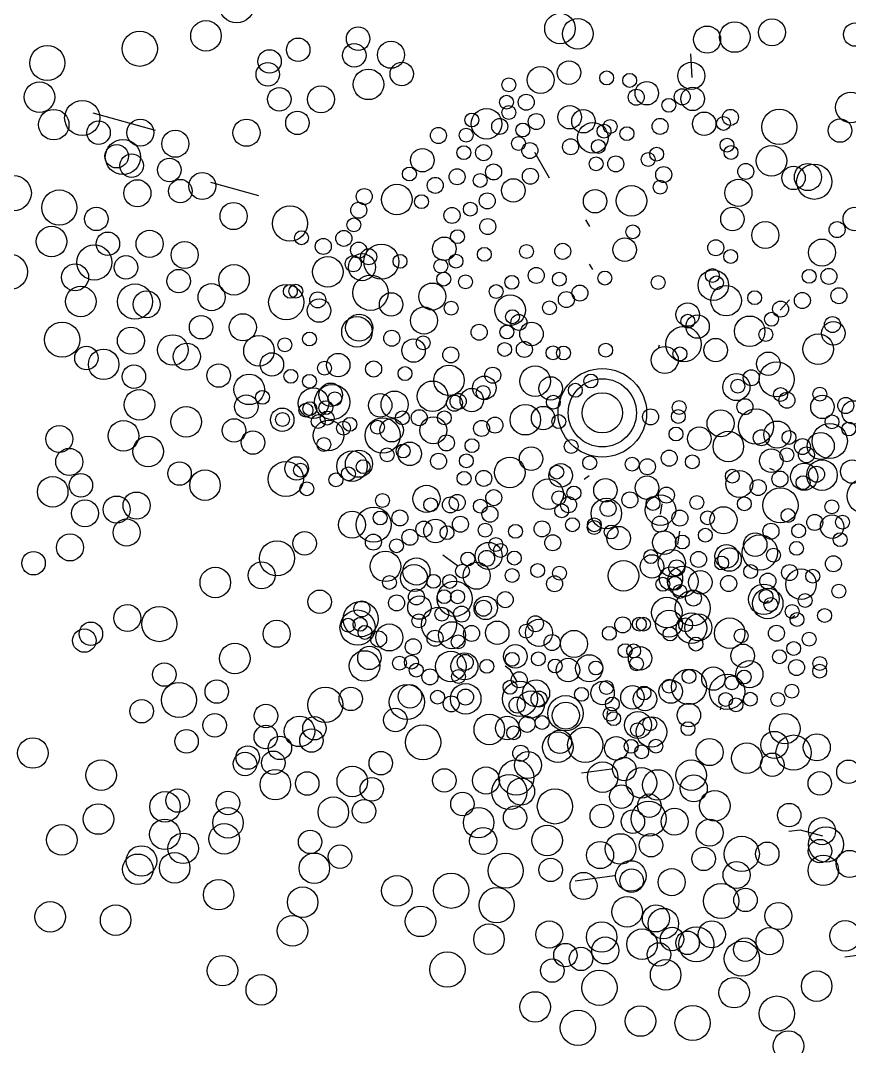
# Model space of a CAD drawing. Header units: millimetres. Extents: x 441156 to 441876, y 4514765 to 4515211.
# Drawn here: x 441717.2 to 441718.037, y 4514836.351 to 4514837.387 of the extents above; entities that cross this region are included whole.
import ezdxf

# ---------------------------------------------------------------- set-up
doc = ezdxf.new("R2010")
doc.units = ezdxf.units.MM
doc.layers.add('01_piscinas', color=254, linetype='Continuous')

msp = doc.modelspace()

# ---------------------------------------------------------------- linework, layer by layer
at = {"layer": '01_piscinas'}
for p, q in [((441717.87770488, 4514837.32970902, 0.00000053), (441717.87652809, 4514837.35352794, 0.00000053)), ((441717.33606413, 4514837.27606482, 0.00000053), (441717.27305944, 4514837.29358244, 0.00000053)), ((441717.73366841, 4514837.2280294, 0.00000053), (441717.71902835, 4514837.25394559, 0.00000053)), ((441717.44016065, 4514837.21031426, 0.00000053), (441717.39169551, 4514837.22378935, 0.00000053)), ((441717.77004195, 4514837.18612068, 0.00000053), (441717.77420849, 4514837.1793012, 0.00000053)), ((441718.02582106, 4514837.18416848, 0.00000053), (441718.02736091, 4514837.18356, 0.00000053)), ((441717.77398974, 4514837.14112646, 0.00000053), (441717.77719478, 4514837.1358807, 0.00000053)), ((441717.96669524, 4514837.09491363, 0.00000053), (441717.97616885, 4514837.10537199, 0.00000053)), ((441717.84439601, 4514837.05940456, 0.00000053), (441717.84354217, 4514837.05586869, 0.00000053)), ((441717.95579795, 4514836.93531433, 0.00000053), (441717.96072547, 4514836.93336718, 0.00000053)), ((441717.77380553, 4514836.92757062, 0.00000053), (441717.76880073, 4514836.92383017, 0.00000053)), ((441717.8471763, 4514836.89922716, 0.00000053), (441717.84566539, 4514836.88877648, 0.00000053)), ((441717.86518447, 4514836.87165159, 0.00000053), (441717.86322029, 4514836.85806572, 0.00000053)), ((441717.62619324, 4514836.84791057, 0.00000053), (441717.64071896, 4514836.83688814, 0.00000053)), ((441717.95503295, 4514836.80131507, 0.00000053), (441717.95002814, 4514836.79757462, 0.00000053)), ((441717.98140699, 4514836.78614308, 0.00000053), (441717.97640219, 4514836.78240262, 0.00000053)), ((441717.79244565, 4514836.69032926, 0.00000053), (441717.7915918, 4514836.6867934, 0.00000053)), ((441717.90686881, 4514836.6949051, 0.00000053), (441717.90601496, 4514836.69136923, 0.00000053)), ((441717.8115757, 4514836.6475076, 0.00000053), (441717.81072185, 4514836.64397174, 0.00000053)), ((441717.76597266, 4514836.62763433, 0.00000053), (441717.79650297, 4514836.6318208, 0.00000053)), ((441717.75961975, 4514836.51858091, 0.00000053), (441717.79930914, 4514836.52402332, 0.00000053))]:
    msp.add_line(p, q, dxfattribs=at)
at = {"layer": '01_piscinas', "elevation": 0.00000131}
msp.add_lwpolyline([(441716.96349387, 4514835.83174273, -0.0058147586), (441722.18942483, 4514837.00261362, -0.0069540546), (441725.73113012, 4514837.58702849)], format="xyb", dxfattribs=at)
at = {"layer": '01_piscinas', "elevation": 0.00000053}
for points in [[(441717.70149184, 4514836.71921606), (441717.69451875, 4514836.73117648), (441717.69451875, 4514836.73117648), (441717.68906956, 4514836.73534652)], [(441718.00974657, 4514836.56382565), (441717.98712083, 4514836.56978557), (441717.98712083, 4514836.56978557), (441717.97562575, 4514836.56825697)], [(441718.07652583, 4514836.43562963), (441718.04711236, 4514836.44337752), (441718.04711236, 4514836.44337752), (441718.03216876, 4514836.44139035)]]:
    msp.add_lwpolyline(points, dxfattribs=at)
at = {"layer": '01_piscinas'}
for centre, radius in [((441717.41781383, 4514837.40272174, 0.00000053), 0.01775907), ((441717.74434476, 4514837.37922504, 0.00000053), 0.01541533), ((441717.38684556, 4514837.37180481, 0.00000053), 0.01541533), ((441717.54050785, 4514837.36888349, 0.00000053), 0.01185795), ((441717.76232193, 4514837.37388587, 0.00000053), 0.01541533), ((441717.89298835, 4514837.3680546, 0.00000053), 0.01366082), ((441717.92085853, 4514837.37057933, 0.00000053), 0.01541533), ((441717.95846525, 4514837.3753534, 0.00000053), 0.01366082), ((441718.04258391, 4514837.37312835, 0.00000053), 0.01185795), ((441717.32002337, 4514837.3587691, 0.00000053), 0.01775907), ((441717.48000191, 4514837.35769466, 0.00000053), 0.01185795), ((441717.22658713, 4514837.3443211, 0.00000053), 0.01775907), ((441717.53662174, 4514837.35210944, 0.00000053), 0.01185795), ((441717.57372917, 4514837.35266486, 0.00000053), 0.01366082), ((441717.45106663, 4514837.3459743, 0.00000053), 0.01185795), ((441717.44930962, 4514837.33292076, 0.00000053), 0.01185795), ((441717.58458786, 4514837.33329702, 0.00000053), 0.01185795), ((441717.7248495, 4514837.32728201, 0.00000053), 0.01366082), ((441717.75346671, 4514837.33466389, 0.00000053), 0.01185795), ((441717.87700113, 4514837.3314494, 0.00000053), 0.01366082), ((441717.55091882, 4514837.32279794, 0.00000053), 0.01541533), ((441717.69265097, 4514837.32237081, 0.00000053), 0.00701654), ((441717.79153558, 4514837.32929861, 0.00000053), 0.00701654), ((441717.81474299, 4514837.32682232, 0.00000053), 0.00701654), ((441717.21873192, 4514837.30997595, 0.00000053), 0.01541533), ((441717.46091851, 4514837.30776615, 0.00000053), 0.01185795), ((441717.50304504, 4514837.30774265, 0.00000053), 0.01366082), ((441717.82140476, 4514837.30984382, 0.00000053), 0.00808333), ((441717.83208098, 4514837.31389052, 0.00000053), 0.01185795), ((441717.86785912, 4514837.31021614, 0.00000053), 0.00808333), ((441717.87839361, 4514837.30817234, 0.00000053), 0.01185795), ((441717.69034934, 4514837.3047515, 0.00000053), 0.00701654), ((441717.71026715, 4514837.30473497, 0.00000053), 0.00808333), ((441717.85427689, 4514837.30169032, 0.00000053), 0.00701654), ((441718.0381281, 4514837.29954288, 0.00000053), 0.01541533), ((441717.23312883, 4514837.28213457, 0.00000053), 0.01541533), ((441717.26191963, 4514837.28889173, 0.00000053), 0.01775907), ((441717.670262, 4514837.28302996, 0.00000053), 0.01541533), ((441717.69268403, 4514837.29448007, 0.00000053), 0.00701654), ((441717.75422267, 4514837.28966827, 0.00000053), 0.01185795), ((441717.76805127, 4514837.28556122, 0.00000053), 0.01185795), ((441717.9164982, 4514837.2895023, 0.00000053), 0.00808333), ((441717.96582594, 4514837.27990585, 0.00000053), 0.01775907), ((441717.32053194, 4514837.27401348, 0.00000053), 0.01366082), ((441717.42782161, 4514837.27393293, 0.00000053), 0.01366082), ((441717.47922329, 4514837.28396041, 0.00000053), 0.01185795), ((441717.65528685, 4514837.28686773, 0.00000053), 0.00701654), ((441717.68348346, 4514837.28036333, 0.00000053), 0.00808333), ((441717.72040148, 4514837.28523304, 0.00000053), 0.00808333), ((441717.79499257, 4514837.28022729, 0.00000053), 0.00701654), ((441717.8454486, 4514837.28041761, 0.00000053), 0.00808333), ((441717.8900025, 4514837.28301773, 0.00000053), 0.01185795), ((441717.90957106, 4514837.28337852, 0.00000053), 0.00701654), ((441718.02715293, 4514837.27620628, 0.00000053), 0.01185795), ((441717.2784054, 4514837.27403697, 0.00000053), 0.01185795), ((441717.35594757, 4514837.26281909, 0.00000053), 0.01366082), ((441717.62161525, 4514837.27117757, 0.00000053), 0.00808333), ((441717.64961923, 4514837.27148565, 0.00000053), 0.00701654), ((441717.70681925, 4514837.27670723, 0.00000053), 0.00701654), ((441717.77762304, 4514837.26891647, 0.00000053), 0.01541533), ((441717.78879574, 4514837.27550075, 0.00000053), 0.00701654), ((441717.81200315, 4514837.27302446, 0.00000053), 0.00701654), ((441717.30298487, 4514837.24940304, 0.00000053), 0.01775907), ((441717.70249213, 4514837.26311279, 0.00000053), 0.00701654), ((441717.75512414, 4514837.25981059, 0.00000053), 0.00808333), ((441717.78312812, 4514837.26011867, 0.00000053), 0.00701654), ((441717.91305029, 4514837.26147456, 0.00000053), 0.00701654), ((441717.29671019, 4514837.25023123, 0.00000053), 0.01185795), ((441717.60543349, 4514837.24626281, 0.00000053), 0.01185795), ((441717.6473176, 4514837.25386634, 0.00000053), 0.00701654), ((441717.66723541, 4514837.25384981, 0.00000053), 0.00808333), ((441717.71393328, 4514837.25602124, 0.00000053), 0.00808333), ((441717.8420007, 4514837.25238986, 0.00000053), 0.00701654), ((441717.91711785, 4514837.25397017, 0.00000053), 0.00701654), ((441717.95797073, 4514837.2455607, 0.00000053), 0.01541533), ((441717.31177463, 4514837.24074674, 0.00000053), 0.01185795), ((441717.3499051, 4514837.23639974, 0.00000053), 0.01185795), ((441717.78082649, 4514837.24249936, 0.00000053), 0.00701654), ((441717.8007443, 4514837.24248283, 0.00000053), 0.00808333), ((441717.83335635, 4514837.24699747, 0.00000053), 0.00701654), ((441717.5923051, 4514837.2322996, 0.00000053), 0.00701654), ((441717.64045173, 4514837.22947816, 0.00000053), 0.00808333), ((441717.67736974, 4514837.23434788, 0.00000053), 0.00808333), ((441717.71444069, 4514837.23009487, 0.00000053), 0.00808333), ((441717.84911473, 4514837.23170388, 0.00000053), 0.00808333), ((441717.93201183, 4514837.23485305, 0.00000053), 0.00808333), ((441717.98020986, 4514837.2283743, 0.00000053), 0.01185795), ((441717.99472351, 4514837.22916187, 0.00000053), 0.01366082), ((441718.00115844, 4514837.22447648, 0.00000053), 0.01775907), ((441717.1927472, 4514837.21297262, 0.00000053), 0.01775907), ((441717.31764952, 4514837.21288231, 0.00000053), 0.01366082), ((441717.36097965, 4514837.2149833, 0.00000053), 0.01185795), ((441717.38312642, 4514837.22018111, 0.00000053), 0.01366082), ((441717.61844673, 4514837.22085146, 0.00000053), 0.00808333), ((441717.66378751, 4514837.22582206, 0.00000053), 0.00701654), ((441717.69723593, 4514837.21567206, 0.00000053), 0.01185795), ((441717.84555445, 4514837.2190569, 0.00000053), 0.00701654), ((441717.92459281, 4514837.2132689, 0.00000053), 0.01366082), ((441717.23878754, 4514837.19841991, 0.00000053), 0.01775907), ((441717.54667354, 4514837.20956701, 0.00000053), 0.00808333), ((441717.57967345, 4514837.20648893, 0.00000053), 0.01541533), ((441717.77982135, 4514837.20481553, 0.00000053), 0.01185795), ((441717.81651081, 4514837.20526801, 0.00000053), 0.01541533), ((441717.54116968, 4514837.19567185, 0.00000053), 0.00808333), ((441717.60450319, 4514837.20435903, 0.00000053), 0.00701654), ((441717.65379277, 4514837.19684554, 0.00000053), 0.00701654), ((441717.67090154, 4514837.20513607, 0.00000053), 0.00808333), ((441717.27618145, 4514837.1869599, 0.00000053), 0.01185795), ((441717.41471507, 4514837.18980519, 0.00000053), 0.01366082), ((441717.47166808, 4514837.18233685, 0.00000053), 0.01775907), ((441717.63533121, 4514837.19047995, 0.00000053), 0.00808333), ((441717.91855034, 4514837.18684955, 0.00000053), 0.01185795), ((441718.04212259, 4514837.18680253, 0.00000053), 0.01185795), ((441717.53620133, 4514837.18088881, 0.00000053), 0.00701654), ((441717.67140896, 4514837.1792097, 0.00000053), 0.00808333), ((441717.95177166, 4514837.17063092, 0.00000053), 0.01366082), ((441718.02423226, 4514837.17612154, 0.00000053), 0.00808333), ((441717.23093232, 4514837.16407476, 0.00000053), 0.01541533), ((441717.28779033, 4514837.16180529, 0.00000053), 0.01185795), ((441717.32991686, 4514837.1617818, 0.00000053), 0.01366082), ((441717.48327602, 4514837.16796529, 0.00000053), 0.00701654), ((441717.52608905, 4514837.16732108, 0.00000053), 0.00808333), ((441717.64081743, 4514837.16899521, 0.00000053), 0.00701654), ((441717.81786073, 4514837.17391929, 0.00000053), 0.00701654), ((441717.3653325, 4514837.15058741, 0.00000053), 0.01366082), ((441717.50537846, 4514837.15920184, 0.00000053), 0.00808333), ((441717.54107498, 4514837.15550184, 0.00000053), 0.00808333), ((441717.62755244, 4514837.15679434, 0.00000053), 0.01185795), ((441717.74714624, 4514837.15421868, 0.00000053), 0.00808333), ((441717.80973502, 4514837.15585518, 0.00000053), 0.01185795), ((441717.9017241, 4514837.15785382, 0.00000053), 0.00808333), ((441718.00902569, 4514837.15296932, 0.00000053), 0.01366082), ((441717.27412003, 4514837.14299054, 0.00000053), 0.01775907), ((441717.55117294, 4514837.14879016, 0.00000053), 0.00808333), ((441717.56396052, 4514837.143807, 0.00000053), 0.01775907), ((441717.66796105, 4514837.15118195, 0.00000053), 0.00701654), ((441717.71064413, 4514837.1540436, 0.00000053), 0.00701654), ((441717.91678635, 4514837.14896882, 0.00000053), 0.00701654), ((441717.18900007, 4514837.13350211, 0.00000053), 0.01775907), ((441717.25469343, 4514837.12797207, 0.00000053), 0.01366082), ((441717.30609512, 4514837.13799955, 0.00000053), 0.01185795), ((441717.5098532, 4514837.133439, 0.00000053), 0.01541533), ((441717.53557111, 4514837.14160668, 0.00000053), 0.00808333), ((441717.54447138, 4514837.13821582, 0.00000053), 0.01366082), ((441717.58286261, 4514837.1441409, 0.00000053), 0.00701654), ((441717.62407972, 4514837.13931422, 0.00000053), 0.00701654), ((441717.63932804, 4514837.14422503, 0.00000053), 0.00701654), ((441717.35929003, 4514837.12416806, 0.00000053), 0.01185795), ((441717.41523354, 4514837.12535834, 0.00000053), 0.01541533), ((441717.62697263, 4514837.12622111, 0.00000053), 0.00701654), ((441717.72036255, 4514837.12984703, 0.00000053), 0.00808333), ((441717.74369834, 4514837.12619093, 0.00000053), 0.00701654), ((441717.78968125, 4514837.1272304, 0.00000053), 0.00701654), ((441717.89921484, 4514837.12011859, 0.00000053), 0.01541533), ((441717.89827619, 4514837.12982607, 0.00000053), 0.00701654), ((441717.99599985, 4514837.12895114, 0.00000053), 0.00701654), ((441718.01591766, 4514837.12893461, 0.00000053), 0.00808333), ((441717.31518528, 4514837.10350185, 0.00000053), 0.01775907), ((441717.39251135, 4514837.10794943, 0.00000053), 0.01366082), ((441717.47204557, 4514837.11381557, 0.00000053), 0.00701654), ((441717.47767745, 4514837.11390013, 0.00000053), 0.00701654), ((441717.55304091, 4514837.11235478, 0.00000053), 0.01775907), ((441717.61546556, 4514837.10857747, 0.00000053), 0.01366082), ((441717.64896202, 4514837.1234599, 0.00000053), 0.00701654), ((441717.69571027, 4514837.1229357, 0.00000053), 0.00701654), ((441717.84347209, 4514837.12270919, 0.00000053), 0.00701654), ((441717.90234375, 4514837.12232168, 0.00000053), 0.00701654), ((441717.26042079, 4514837.10353239, 0.00000053), 0.01541533), ((441717.32703445, 4514837.10065063, 0.00000053), 0.01366082), ((441717.46792094, 4514837.10286634, 0.00000053), 0.01775907), ((441717.4997799, 4514837.10513667, 0.00000053), 0.00808333), ((441717.57384455, 4514837.10060209, 0.00000053), 0.01185795), ((441717.67997069, 4514837.11356413, 0.00000053), 0.00701654), ((441717.75081237, 4514837.10550494, 0.00000053), 0.00808333), ((441717.76444979, 4514837.11211338, 0.00000053), 0.00808333), ((441717.91215686, 4514837.10444011, 0.00000053), 0.01541533), ((441717.94098735, 4514837.1073844, 0.00000053), 0.00701654), ((441717.98913397, 4514837.10456296, 0.00000053), 0.00808333), ((441718.02605199, 4514837.10943268, 0.00000053), 0.00808333), ((441717.5010602, 4514837.0943862, 0.00000053), 0.01185795), ((441717.63451942, 4514837.09681275, 0.00000053), 0.00701654), ((441717.69415441, 4514837.09472258, 0.00000053), 0.01541533), ((441717.7337036, 4514837.09721441, 0.00000053), 0.00701654), ((441717.8733535, 4514837.09035562, 0.00000053), 0.01185795), ((441717.96712897, 4514837.09593627, 0.00000053), 0.00808333), ((441717.4241, 4514837.07757351, 0.00000053), 0.01366082), ((441717.54158897, 4514837.07708466, 0.00000053), 0.01366082), ((441717.60706587, 4514837.08438346, 0.00000053), 0.01366082), ((441717.69644145, 4514837.08818271, 0.00000053), 0.00701654), ((441717.70284358, 4514837.08243963, 0.00000053), 0.00808333), ((441717.87348391, 4514837.08361249, 0.00000053), 0.00701654), ((441717.88330891, 4514837.07829525, 0.00000053), 0.01185795), ((441717.95797232, 4514837.08561438, 0.00000053), 0.00701654), ((441717.24162952, 4514837.06496306, 0.00000053), 0.01775907), ((441717.38197347, 4514837.077597, 0.00000053), 0.01185795), ((441717.53934167, 4514837.07289662, 0.00000053), 0.01541533), ((441717.66276985, 4514837.07249255, 0.00000053), 0.00808333), ((441717.69077383, 4514837.07280062, 0.00000053), 0.00701654), ((441717.71561472, 4514837.07082023, 0.00000053), 0.01185795), ((441717.93595308, 4514837.07349265, 0.00000053), 0.01541533), ((441718.02045934, 4514837.0714838, 0.00000053), 0.01185795), ((441718.01958379, 4514837.08022088, 0.00000053), 0.00808333), ((441717.31104723, 4514837.06404543, 0.00000053), 0.01366082), ((441717.3533704, 4514837.05460399, 0.00000053), 0.01541533), ((441717.44036013, 4514837.05383184, 0.00000053), 0.01541533), ((441717.49150739, 4514837.06566242, 0.00000053), 0.00701654), ((441717.57451807, 4514837.06646176, 0.00000053), 0.00808333), ((441717.86913089, 4514837.06045693, 0.00000053), 0.01775907), ((441717.9523047, 4514837.07023229, 0.00000053), 0.00701654), ((441718.00510647, 4514837.05551171, 0.00000053), 0.01541533), ((441717.36751864, 4514837.04792829, 0.00000053), 0.01366082), ((441717.46644701, 4514837.0597504, 0.00000053), 0.00701654), ((441717.59652799, 4514837.05403103, 0.00000053), 0.01185795), ((441717.60620774, 4514837.06181249, 0.00000053), 0.00701654), ((441717.6884722, 4514837.05518131, 0.00000053), 0.00701654), ((441717.70839001, 4514837.05516479, 0.00000053), 0.00808333), ((441717.73736064, 4514837.05169823, 0.00000053), 0.00701654), ((441717.79055496, 4514837.05441247, 0.00000053), 0.00701654), ((441717.90161369, 4514837.05448951, 0.00000053), 0.01185795), ((441717.26612708, 4514837.04648655, 0.00000053), 0.01185795), ((441717.28352929, 4514837.04010915, 0.00000053), 0.01541533), ((441717.45347317, 4514837.03995978, 0.00000053), 0.01185795), ((441717.52038835, 4514837.03936581, 0.00000053), 0.01185795), ((441717.63413337, 4514837.04962661, 0.00000053), 0.00808333), ((441717.74787188, 4514837.05155082, 0.00000053), 0.00701654), ((441717.85021201, 4514837.04446204, 0.00000053), 0.01366082), ((441717.86551466, 4514837.0506111, 0.00000053), 0.00701654), ((441717.95480861, 4514837.04065802, 0.00000053), 0.01185795), ((441717.3140932, 4514837.02767413, 0.00000053), 0.01185795), ((441717.39974924, 4514837.02880989, 0.00000053), 0.01185795), ((441717.50649314, 4514837.03632495, 0.00000053), 0.00701654), ((441717.55620557, 4514837.03540877, 0.00000053), 0.00808333), ((441717.63229127, 4514837.02396823, 0.00000053), 0.01541533), ((441717.71928101, 4514837.02319608, 0.00000053), 0.01541533), ((441717.96317422, 4514837.02493906, 0.00000053), 0.01775907), ((441717.43046734, 4514837.01482132, 0.00000053), 0.01541533), ((441717.4726565, 4514837.02803938, 0.00000053), 0.00701654), ((441717.49134098, 4514837.0229155, 0.00000053), 0.00701654), ((441717.58789524, 4514837.0307595, 0.00000053), 0.00701654), ((441717.66802769, 4514837.0163938, 0.00000053), 0.01185795), ((441717.67650926, 4514837.0291187, 0.00000053), 0.00808333), ((441717.73494287, 4514837.01579984, 0.00000053), 0.01185795), ((441717.78714906, 4514836.99114572, 0.00000053), 0.0446896), ((441717.7756211, 4514837.02330456, 0.00000053), 0.00701654), ((441717.92255303, 4514837.01714059, 0.00000053), 0.01366082), ((441717.93759416, 4514837.02657613, 0.00000053), 0.00808333), ((441717.51435303, 4514837.00200234, 0.00000053), 0.01775907), ((441717.5127785, 4514837.00935772, 0.00000053), 0.01185795), ((441717.61573291, 4514837.00786788, 0.00000053), 0.01541533), ((441717.66675215, 4514837.01174519, 0.00000053), 0.00701654), ((441717.78714906, 4514836.99114572, 0.00000053), 0.03437661), ((441717.75988151, 4514837.01393299, 0.00000053), 0.00701654), ((441717.92401193, 4514837.01805031, 0.00000053), 0.00701654), ((441717.31969631, 4514836.99931455, 0.00000053), 0.01541533), ((441717.42757002, 4514836.99742943, 0.00000053), 0.01185795), ((441717.44389611, 4514837.00680529, 0.00000053), 0.00701654), ((441717.49548528, 4514837.0009785, 0.00000053), 0.01541533), ((441717.51694845, 4514837.00521139, 0.00000053), 0.00701654), ((441717.56279231, 4514836.9987094, 0.00000053), 0.01185795), ((441717.57730596, 4514836.99949697, 0.00000053), 0.01366082), ((441717.6377995, 4514837.00091287, 0.00000053), 0.00808333), ((441717.64155252, 4514837.00266607, 0.00000053), 0.00808333), ((441717.65529049, 4514837.00400892, 0.00000053), 0.01185795), ((441717.73769724, 4514837.00186204, 0.00000053), 0.00701654), ((441717.78714906, 4514836.99114572, 0.00000053), 0.02034119), ((441717.96718488, 4514837.0096258, 0.00000053), 0.00701654), ((441717.97358701, 4514837.00388272, 0.00000053), 0.00808333), ((441718.00944293, 4514836.99712656, 0.00000053), 0.01185795), ((441718.00683937, 4514837.00999772, 0.00000053), 0.00701654), ((441717.36692173, 4514836.98202215, 0.00000053), 0.01541533), ((441717.48782419, 4514836.9937937, 0.00000053), 0.00701654), ((441717.49170742, 4514836.99531606, 0.00000053), 0.00701654), ((441717.50797464, 4514836.99635814, 0.00000053), 0.00701654), ((441717.70938821, 4514836.98418556, 0.00000053), 0.01541533), ((441717.72733302, 4514836.98579175, 0.00000053), 0.01185795), ((441717.86472761, 4514836.99658728, 0.00000053), 0.00701654), ((441717.93112596, 4514836.99736433, 0.00000053), 0.00808333), ((441718.032981, 4514836.99854959, 0.00000053), 0.00808333), ((441718.0408332, 4514836.99151758, 0.00000053), 0.01185795), ((441717.46389727, 4514836.98412759, 0.00000053), 0.01185795), ((441717.46409331, 4514836.9844904, 0.00000053), 0.00701654), ((441717.50028743, 4514836.98231839, 0.00000053), 0.00701654), ((441717.50934831, 4514836.98587056, 0.00000053), 0.00701654), ((441717.53223572, 4514836.97954892, 0.00000053), 0.00701654), ((441717.58520918, 4514836.98603561, 0.00000053), 0.00701654), ((441717.60222916, 4514836.98625675, 0.00000053), 0.00808333), ((441717.61652772, 4514836.97353129, 0.00000053), 0.01366082), ((441717.62760898, 4514836.98617363, 0.00000053), 0.00701654), ((441717.67870071, 4514836.97872727, 0.00000053), 0.00808333), ((441717.74312828, 4514836.98229466, 0.00000053), 0.00701654), ((441717.83584289, 4514836.98706767, 0.00000053), 0.00808333), ((441717.86384687, 4514836.98737574, 0.00000053), 0.00701654), ((441717.90656581, 4514836.9805354, 0.00000053), 0.01366082), ((441717.94239084, 4514836.9773523, 0.00000053), 0.01775907), ((441718.01903746, 4514836.98205716, 0.00000053), 0.00701654), ((441717.23876257, 4514836.96479069, 0.00000053), 0.01366082), ((441717.30363684, 4514836.96799706, 0.00000053), 0.01541533), ((441717.41521658, 4514836.97333905, 0.00000053), 0.01185795), ((441717.51057683, 4514836.9682775, 0.00000053), 0.01541533), ((441717.52581565, 4514836.97560932, 0.00000053), 0.00701654), ((441717.56534132, 4514836.96824696, 0.00000053), 0.01775907), ((441717.56003307, 4514836.97657486, 0.00000053), 0.00701654), ((441717.57440119, 4514836.97355478, 0.00000053), 0.01185795), ((441717.66523641, 4514836.97537718, 0.00000053), 0.00808333), ((441717.86154524, 4514836.96975643, 0.00000053), 0.00701654), ((441717.88504158, 4514836.96504935, 0.00000053), 0.01185795), ((441717.96381338, 4514836.96922522, 0.00000053), 0.01366082), ((441718.01681267, 4514836.96264908, 0.00000053), 0.01775907), ((441718.03604804, 4514836.97485433, 0.00000053), 0.00701654), ((441717.32847135, 4514836.95215091, 0.00000053), 0.01541533), ((441717.43432005, 4514836.96114971, 0.00000053), 0.01185795), ((441717.50584842, 4514836.95924516, 0.00000053), 0.00701654), ((441717.62966608, 4514836.96072106, 0.00000053), 0.00808333), ((441717.91440933, 4514836.95722043, 0.00000053), 0.01541533), ((441717.94769169, 4514836.96601915, 0.00000053), 0.00808333), ((441717.97569567, 4514836.96632722, 0.00000053), 0.00701654), ((441718.0077363, 4514836.95768437, 0.00000053), 0.01366082), ((441717.24879026, 4514836.94160865, 0.00000053), 0.01366082), ((441717.56992695, 4514836.94879801, 0.00000053), 0.00701654), ((441717.5860902, 4514836.95264478, 0.00000053), 0.00701654), ((441717.59270597, 4514836.94974904, 0.00000053), 0.01185795), ((441717.6554793, 4514836.95800367, 0.00000053), 0.00701654), ((441717.7152475, 4514836.94485639, 0.00000053), 0.01185795), ((441717.7557475, 4514836.95712639, 0.00000053), 0.00701654), ((441717.97339404, 4514836.94870791, 0.00000053), 0.00701654), ((441717.98926777, 4514836.95710595, 0.00000053), 0.00808333), ((441717.99331185, 4514836.94869139, 0.00000053), 0.00808333), ((441717.47848183, 4514836.93502491, 0.00000053), 0.01185795), ((441717.53437305, 4514836.93733004, 0.00000053), 0.01541533), ((441717.54130429, 4514836.93972157, 0.00000053), 0.01366082), ((441717.6218077, 4514836.94231351, 0.00000053), 0.00808333), ((441717.64981168, 4514836.94262158, 0.00000053), 0.00701654), ((441717.69367704, 4514836.93096959, 0.00000053), 0.01541533), ((441717.77441636, 4514836.9406146, 0.00000053), 0.00701654), ((441717.81718902, 4514836.93926797, 0.00000053), 0.00701654), ((441717.83267436, 4514836.93674156, 0.00000053), 0.00808333), ((441717.85467936, 4514836.94536825, 0.00000053), 0.00808333), ((441717.87801515, 4514836.94171216, 0.00000053), 0.00701654), ((441717.95777091, 4514836.94280588, 0.00000053), 0.01185795), ((441717.36019378, 4514836.92985211, 0.00000053), 0.01185795), ((441717.46755086, 4514836.92429433, 0.00000053), 0.01775907), ((441717.48240473, 4514836.93333746, 0.00000053), 0.00701654), ((441717.53069821, 4514836.92950655, 0.00000053), 0.00701654), ((441717.54553197, 4514836.9367446, 0.00000053), 0.00701654), ((441717.74512087, 4514836.92796332, 0.00000053), 0.01185795), ((441717.74109587, 4514836.93131565, 0.00000053), 0.00701654), ((441717.99099222, 4514836.92658725, 0.00000053), 0.01366082), ((441718.00895746, 4514836.92830393, 0.00000053), 0.01541533), ((441718.00344618, 4514836.92918945, 0.00000053), 0.00808333), ((441718.03955481, 4514836.93184114, 0.00000053), 0.01185795), ((441717.23210719, 4514836.91146403, 0.00000053), 0.01541533), ((441717.26051892, 4514836.91800554, 0.00000053), 0.01185795), ((441717.38588166, 4514836.91818867, 0.00000053), 0.01541533), ((441717.51811668, 4514836.92350713, 0.00000053), 0.00701654), ((441717.64751005, 4514836.92500227, 0.00000053), 0.00701654), ((441717.66742786, 4514836.92498574, 0.00000053), 0.00808333), ((441717.73251241, 4514836.9090086, 0.00000053), 0.01541533), ((441717.79027732, 4514836.91296707, 0.00000053), 0.01185795), ((441717.83231857, 4514836.9155448, 0.00000053), 0.01185795), ((441717.91838153, 4514836.92714117, 0.00000053), 0.00701654), ((441717.92551532, 4514836.91928845, 0.00000053), 0.01366082), ((441717.96652816, 4514836.92431974, 0.00000053), 0.00808333), ((441717.98986395, 4514836.92066364, 0.00000053), 0.00701654), ((441718.05214517, 4514836.90721971, 0.00000053), 0.01775907), ((441717.48879358, 4514836.91450126, 0.00000053), 0.00701654), ((441717.60955523, 4514836.90430811, 0.00000053), 0.01366082), ((441717.75847271, 4514836.91017786, 0.00000053), 0.00701654), ((441717.85189486, 4514836.90805657, 0.00000053), 0.00808333), ((441717.94452316, 4514836.91569304, 0.00000053), 0.00808333), ((441717.9670252, 4514836.89773127, 0.00000053), 0.01775907), ((441717.26464822, 4514836.88970768, 0.00000053), 0.01366082), ((441717.29668067, 4514836.89349191, 0.00000053), 0.01366082), ((441717.31676837, 4514836.89753854, 0.00000053), 0.01366082), ((441717.56507384, 4514836.90259848, 0.00000053), 0.00701654), ((441717.61377267, 4514836.89817001, 0.00000053), 0.00701654), ((441717.63369049, 4514836.89815348, 0.00000053), 0.00808333), ((441717.64064418, 4514836.9006141, 0.00000053), 0.00808333), ((441717.66397996, 4514836.896958, 0.00000053), 0.00701654), ((441717.67756219, 4514836.90548381, 0.00000053), 0.00808333), ((441717.74322438, 4514836.90526705, 0.00000053), 0.00701654), ((441717.75304443, 4514836.89829773, 0.00000053), 0.00808333), ((441717.7912158, 4514836.88951347, 0.00000053), 0.01541533), ((441717.81497685, 4514836.90318685, 0.00000053), 0.00808333), ((441717.84586942, 4514836.89286452, 0.00000053), 0.01541533), ((441717.83831263, 4514836.89953075, 0.00000053), 0.00701654), ((441717.88266066, 4514836.90063897, 0.00000053), 0.00701654), ((441717.93057963, 4514836.89920061, 0.00000053), 0.00701654), ((441717.55627708, 4514836.87825683, 0.00000053), 0.01775907), ((441717.58269002, 4514836.88496264, 0.00000053), 0.00808333), ((441717.67368689, 4514836.88879323, 0.00000053), 0.00808333), ((441717.74611729, 4514836.89217394, 0.00000053), 0.00701654), ((441717.79297185, 4514836.89456016, 0.00000053), 0.00808333), ((441717.86544372, 4514836.88485017, 0.00000053), 0.00808333), ((441717.90952811, 4514836.88268325, 0.00000053), 0.01366082), ((441717.97466694, 4514836.88738639, 0.00000053), 0.00701654), ((441718.01886823, 4514836.89621091, 0.00000053), 0.00701654), ((441717.30670836, 4514836.87030987, 0.00000053), 0.01366082), ((441717.53440844, 4514836.87817565, 0.00000053), 0.01366082), ((441717.56277221, 4514836.88497917, 0.00000053), 0.00701654), ((441717.61865691, 4514836.87188673, 0.00000053), 0.01185795), ((441717.64382482, 4514836.87865155, 0.00000053), 0.00808333), ((441717.75693239, 4514836.87816154, 0.00000053), 0.00701654), ((441717.77902831, 4514836.87806772, 0.00000053), 0.00701654), ((441717.84542666, 4514836.87884476, 0.00000053), 0.00808333), ((441717.89344771, 4514836.88515824, 0.00000053), 0.00701654), ((441718.00165129, 4514836.88042211, 0.00000053), 0.00808333), ((441718.01916995, 4514836.87619885, 0.00000053), 0.01185795), ((441718.02965528, 4514836.88073019, 0.00000053), 0.00701654), ((441717.59282435, 4514836.86546071, 0.00000053), 0.00808333), ((441717.6069068, 4514836.87378184, 0.00000053), 0.00808333), ((441717.63024258, 4514836.87012574, 0.00000053), 0.00701654), ((441717.66885707, 4514836.87264416, 0.00000053), 0.00701654), ((441717.69938924, 4514836.871482, 0.00000053), 0.00701654), ((441717.72626074, 4514836.87392608, 0.00000053), 0.00808333), ((441717.77892178, 4514836.87540034, 0.00000053), 0.00701654), ((441717.79603889, 4514836.87086489, 0.00000053), 0.00701654), ((441717.80361257, 4514836.86461412, 0.00000053), 0.01185795), ((441717.89114608, 4514836.86753893, 0.00000053), 0.00701654), ((441717.95745, 4514836.87159759, 0.00000053), 0.00808333), ((441717.98545399, 4514836.87190567, 0.00000053), 0.00701654), ((441717.24960143, 4514836.85525573, 0.00000053), 0.01366082), ((441717.45858625, 4514836.84428463, 0.00000053), 0.01775907), ((441717.48647476, 4514836.85936648, 0.00000053), 0.01185795), ((441717.55590634, 4514836.86059099, 0.00000053), 0.00808333), ((441717.57924212, 4514836.85693489, 0.00000053), 0.00701654), ((441717.67965399, 4514836.85819855, 0.00000053), 0.00701654), ((441717.73707584, 4514836.85991368, 0.00000053), 0.00808333), ((441717.84963795, 4514836.86011975, 0.00000053), 0.01185795), ((441717.86794382, 4514836.86072413, 0.00000053), 0.00701654), ((441717.94624182, 4514836.85014451, 0.00000053), 0.01775907), ((441717.94150935, 4514836.85803231, 0.00000053), 0.01185795), ((441718.02735365, 4514836.86311088, 0.00000053), 0.00701654), ((441717.56810927, 4514836.83610904, 0.00000053), 0.01541533), ((441717.67239233, 4514836.84670863, 0.00000053), 0.01366082), ((441717.67029529, 4514836.84419579, 0.00000053), 0.00808333), ((441717.6842546, 4514836.85217717, 0.00000053), 0.00701654), ((441717.69829928, 4514836.84450386, 0.00000053), 0.00701654), ((441717.83613357, 4514836.84597219, 0.00000053), 0.00701654), ((441717.85734799, 4514836.83943601, 0.00000053), 0.01366082), ((441717.91257407, 4514836.84631195, 0.00000053), 0.01185795), ((441717.91563431, 4514836.84299709, 0.00000053), 0.01185795), ((441717.9599501, 4514836.84747155, 0.00000053), 0.00701654), ((441717.98315235, 4514836.85428635, 0.00000053), 0.00701654), ((441717.21271635, 4514836.8393155, 0.00000053), 0.01185795), ((441717.59939273, 4514836.83092326, 0.00000053), 0.01366082), ((441717.65130688, 4514836.84352873, 0.00000053), 0.00701654), ((441717.80855163, 4514836.82665464, 0.00000053), 0.01541533), ((441717.83728451, 4514836.83602937, 0.00000053), 0.01185795), ((441717.8622752, 4514836.83452406, 0.00000053), 0.00808333), ((441717.8842802, 4514836.84315076, 0.00000053), 0.00808333), ((441717.90761599, 4514836.83949466, 0.00000053), 0.00701654), ((441718.02048777, 4514836.8387227, 0.00000053), 0.00808333), ((441717.39627246, 4514836.81983271, 0.00000053), 0.01541533), ((441717.44304935, 4514836.82705291, 0.00000053), 0.01366082), ((441717.59700292, 4514836.82434328, 0.00000053), 0.01366082), ((441717.64591661, 4514836.83136629, 0.00000053), 0.00701654), ((441717.66030574, 4514836.82661526, 0.00000053), 0.01366082), ((441717.69599764, 4514836.82688455, 0.00000053), 0.00701654), ((441717.72183043, 4514836.83195191, 0.00000053), 0.00701654), ((441717.74381982, 4514836.8291907, 0.00000053), 0.00701654), ((441717.85638798, 4514836.82384002, 0.00000053), 0.01185795), ((441717.86838462, 4514836.82081196, 0.00000053), 0.01541533), ((441717.88605709, 4514836.82001921, 0.00000053), 0.01185795), ((441717.93697492, 4514836.83087084, 0.00000053), 0.00701654), ((441717.97628648, 4514836.82989818, 0.00000053), 0.00808333), ((441717.98781744, 4514836.81809829, 0.00000053), 0.01541533), ((441717.99962226, 4514836.82624208, 0.00000053), 0.00701654), ((441717.57222676, 4514836.81991236, 0.00000053), 0.00701654), ((441717.61657479, 4514836.82102057, 0.00000053), 0.00701654), ((441717.63796531, 4514836.8033775, 0.00000053), 0.01775907), ((441717.63302946, 4514836.82092193, 0.00000053), 0.00701654), ((441717.7388919, 4514836.81857377, 0.00000053), 0.00808333), ((441717.84833167, 4514836.81803163, 0.00000053), 0.00701654), ((441717.86040732, 4514836.81900037, 0.00000053), 0.00701654), ((441717.91473002, 4514836.81880867, 0.00000053), 0.00808333), ((441717.95428148, 4514836.82127148, 0.00000053), 0.00808333), ((441717.50169978, 4514836.80037421, 0.00000053), 0.01185795), ((441717.59935785, 4514836.80523177, 0.00000053), 0.00808333), ((441717.62736184, 4514836.80553985, 0.00000053), 0.00701654), ((441717.64098514, 4514836.80531781, 0.00000053), 0.00701654), ((441717.68913177, 4514836.80249638, 0.00000053), 0.00808333), ((441717.86534225, 4514836.8108288, 0.00000053), 0.00701654), ((441717.87840767, 4514836.7939231, 0.00000053), 0.01775907), ((441717.87915968, 4514836.80415255, 0.00000053), 0.00808333), ((441717.95020157, 4514836.80286182, 0.00000053), 0.01541533), ((441717.95417989, 4514836.7985525, 0.00000053), 0.01541533), ((441717.9524136, 4514836.80574779, 0.00000053), 0.00701654), ((441718.02599631, 4514836.81107008, 0.00000053), 0.00701654), ((441717.54306583, 4514836.78285653, 0.00000053), 0.01775907), ((441717.54435524, 4514836.79314826, 0.00000053), 0.00808333), ((441717.57934079, 4514836.79922637, 0.00000053), 0.00808333), ((441717.60243869, 4514836.79455196, 0.00000053), 0.01185795), ((441717.66940742, 4514836.79419388, 0.00000053), 0.01185795), ((441717.66712677, 4514836.79386968, 0.00000053), 0.00808333), ((441717.85232515, 4514836.78949446, 0.00000053), 0.01541533), ((441717.95734852, 4514836.79757622, 0.00000053), 0.00701654), ((441717.99189626, 4514836.80158903, 0.00000053), 0.00701654), ((441717.30751953, 4514836.78395695, 0.00000053), 0.01366082), ((441717.33981943, 4514836.77782507, 0.00000053), 0.01775907), ((441717.53995908, 4514836.77430255, 0.00000053), 0.01775907), ((441717.62225274, 4514836.77725613, 0.00000053), 0.01775907), ((441717.6250602, 4514836.78792054, 0.00000053), 0.00701654), ((441717.64497802, 4514836.78790401, 0.00000053), 0.00808333), ((441717.85446558, 4514836.77830485, 0.00000053), 0.01366082), ((441717.97878765, 4514836.79057579, 0.00000053), 0.00701654), ((441717.98372257, 4514836.78240422, 0.00000053), 0.00701654), ((441718.01161272, 4514836.78650544, 0.00000053), 0.00701654), ((441717.27063445, 4514836.76801672, 0.00000053), 0.01185795), ((441717.45827437, 4514836.76806064, 0.00000053), 0.01366082), ((441717.53041171, 4514836.77665582, 0.00000053), 0.00701654), ((441717.54248736, 4514836.77762456, 0.00000053), 0.00701654), ((441717.60185795, 4514836.78110573, 0.00000053), 0.00701654), ((441717.63531303, 4514836.76659412, 0.00000053), 0.01366082), ((441717.68101631, 4514836.76903927, 0.00000053), 0.01185795), ((441717.72314284, 4514836.76901578, 0.00000053), 0.01366082), ((441717.71958159, 4514836.77815429, 0.00000053), 0.00808333), ((441717.80776769, 4514836.77699999, 0.00000053), 0.00808333), ((441717.82453621, 4514836.77768314, 0.00000053), 0.00701654), ((441717.82861815, 4514836.77769037, 0.00000053), 0.00701654), ((441717.87715965, 4514836.77364832, 0.00000053), 0.01541533), ((441717.87128446, 4514836.77715893, 0.00000053), 0.00701654), ((441717.88413469, 4514836.77448404, 0.00000053), 0.01366082), ((441717.9157295, 4514836.76868126, 0.00000053), 0.01541533), ((441717.26400534, 4514836.76118551, 0.00000053), 0.01185795), ((441717.54742228, 4514836.76945299, 0.00000053), 0.00701654), ((441717.56123972, 4514836.76277674, 0.00000053), 0.00808333), ((441717.57201022, 4514836.76432214, 0.00000053), 0.01366082), ((441717.61819433, 4514836.76353236, 0.00000053), 0.00808333), ((441717.65511234, 4514836.76840208, 0.00000053), 0.00808333), ((441717.71028483, 4514836.77063067, 0.00000053), 0.00701654), ((441717.75855848, 4514836.75782139, 0.00000053), 0.01366082), ((441717.79418545, 4514836.76847418, 0.00000053), 0.00701654), ((441717.85554488, 4514836.76778736, 0.00000053), 0.00701654), ((441717.92734471, 4514836.76591839, 0.00000053), 0.00701654), ((441717.96302539, 4514836.76857416, 0.00000053), 0.00808333), ((441717.99608236, 4514836.76263298, 0.00000053), 0.00701654), ((441717.41606499, 4514836.74314276, 0.00000053), 0.01541533), ((441717.59618933, 4514836.75490567, 0.00000053), 0.00808333), ((441717.64153011, 4514836.75987626, 0.00000053), 0.00701654), ((441717.73642646, 4514836.75918254, 0.00000053), 0.00808333), ((441717.88167856, 4514836.75767522, 0.00000053), 0.00701654), ((441717.98034277, 4514836.75326142, 0.00000053), 0.00701654), ((441717.54702558, 4514836.73557384, 0.00000053), 0.01541533), ((441717.55193542, 4514836.74371882, 0.00000053), 0.01185795), ((441717.63408493, 4514836.73510833, 0.00000053), 0.01541533), ((441717.64791941, 4514836.73520606, 0.00000053), 0.01366082), ((441717.69932109, 4514836.74523353, 0.00000053), 0.01185795), ((441717.69613957, 4514836.74224202, 0.00000053), 0.00701654), ((441717.72248292, 4514836.7426901, 0.00000053), 0.00701654), ((441717.81009361, 4514836.75103599, 0.00000053), 0.00701654), ((441717.81878396, 4514836.75071579, 0.00000053), 0.00701654), ((441717.82527456, 4514836.74327242, 0.00000053), 0.01185795), ((441717.9289081, 4514836.74582889, 0.00000053), 0.01185795), ((441717.96609243, 4514836.74487889, 0.00000053), 0.00701654), ((441717.34480593, 4514836.72689907, 0.00000053), 0.01185795), ((441717.58224579, 4514836.73841323, 0.00000053), 0.00701654), ((441717.59432145, 4514836.73938197, 0.00000053), 0.00701654), ((441717.59925637, 4514836.7312104, 0.00000053), 0.00701654), ((441717.64864415, 4514836.73919027, 0.00000053), 0.00808333), ((441717.67052166, 4514836.73516496, 0.00000053), 0.00701654), ((441717.7394935, 4514836.73548727, 0.00000053), 0.00701654), ((441717.75251601, 4514836.73140204, 0.00000053), 0.01185795), ((441717.77387287, 4514836.73324495, 0.00000053), 0.01366082), ((441717.78054782, 4514836.73354224, 0.00000053), 0.00701654), ((441717.82167687, 4514836.73762268, 0.00000053), 0.00701654), ((441717.93570653, 4514836.72725262, 0.00000053), 0.01366082), ((441717.98324917, 4514836.73398341, 0.00000053), 0.00808333), ((441718.00671682, 4514836.73808942, 0.00000053), 0.00701654), ((441717.61307381, 4514836.72453415, 0.00000053), 0.00808333), ((441717.64185796, 4514836.72486681, 0.00000053), 0.00701654), ((441717.7032536, 4514836.72155603, 0.00000053), 0.00808333), ((441717.87466053, 4514836.71445259, 0.00000053), 0.01775907), ((441717.87467493, 4514836.72496571, 0.00000053), 0.00701654), ((441717.89933088, 4514836.72285101, 0.00000053), 0.01185795), ((441717.91323038, 4514836.70948554, 0.00000053), 0.01775907), ((441717.9304807, 4514836.72444134, 0.00000053), 0.00701654), ((441718.00658495, 4514836.73032731, 0.00000053), 0.00701654), ((441717.35961196, 4514836.70113512, 0.00000053), 0.01775907), ((441717.39777265, 4514836.70974861, 0.00000053), 0.01185795), ((441717.58976223, 4514836.69922865, 0.00000053), 0.01775907), ((441717.64917648, 4514836.70240734, 0.00000053), 0.01541533), ((441717.70394097, 4514836.7023768, 0.00000053), 0.01775907), ((441717.69395684, 4514836.71403241, 0.00000053), 0.00701654), ((441717.72026043, 4514836.70788462, 0.00000053), 0.01366082), ((441717.7873995, 4514836.70817496, 0.00000053), 0.01185795), ((441717.79142436, 4514836.71379021, 0.00000053), 0.00701654), ((441717.85621119, 4514836.70973075, 0.00000053), 0.01185795), ((441717.8545428, 4514836.71510945, 0.00000053), 0.00701654), ((441717.91789917, 4514836.71844191, 0.00000053), 0.00701654), ((441717.97856155, 4514836.71004397, 0.00000053), 0.00701654), ((441717.50746856, 4514836.69627507, 0.00000053), 0.01775907), ((441717.5331554, 4514836.70232741, 0.00000053), 0.01185795), ((441717.59289064, 4514836.70486926, 0.00000053), 0.01185795), ((441717.62079486, 4514836.7039577, 0.00000053), 0.00701654), ((441717.648972, 4514836.70418082, 0.00000053), 0.00808333), ((441717.71489116, 4514836.69663443, 0.00000053), 0.01366082), ((441717.72320864, 4514836.70207547, 0.00000053), 0.00808333), ((441717.76610522, 4514836.70689509, 0.00000053), 0.00701654), ((441717.81756458, 4514836.70381473, 0.00000053), 0.01185795), ((441717.83025797, 4514836.70211689, 0.00000053), 0.01185795), ((441717.82922366, 4514836.70821433, 0.00000053), 0.00701654), ((441717.91164879, 4514836.70175854, 0.00000053), 0.00701654), ((441717.93656803, 4514836.70193013, 0.00000053), 0.00701654), ((441717.96431121, 4514836.70166145, 0.00000053), 0.00701654), ((441717.32192344, 4514836.68988673, 0.00000053), 0.01185795), ((441717.44744789, 4514836.68506179, 0.00000053), 0.01185795), ((441717.6346123, 4514836.69728146, 0.00000053), 0.00808333), ((441717.70105988, 4514836.6961098, 0.00000053), 0.00808333), ((441717.7499813, 4514836.68782409, 0.00000053), 0.01775907), ((441717.7503068, 4514836.68544004, 0.00000053), 0.01366082), ((441717.79722563, 4514836.6971827, 0.00000053), 0.00701654), ((441717.87451597, 4514836.68592501, 0.00000053), 0.01185795), ((441717.92211377, 4514836.69626357, 0.00000053), 0.00701654), ((441717.39569009, 4514836.67561718, 0.00000053), 0.01185795), ((441717.57817232, 4514836.68095708, 0.00000053), 0.01185795), ((441717.6729727, 4514836.67145988, 0.00000053), 0.01541533), ((441717.79512141, 4514836.68693978, 0.00000053), 0.00701654), ((441717.79858354, 4514836.68233716, 0.00000053), 0.00701654), ((441717.82311429, 4514836.67589754, 0.00000053), 0.01366082), ((441717.97143581, 4514836.67223384, 0.00000053), 0.01541533), ((441717.44730381, 4514836.66375826, 0.00000053), 0.01185795), ((441717.48137132, 4514836.66949076, 0.00000053), 0.01541533), ((441717.49638325, 4514836.67266333, 0.00000053), 0.01185795), ((441717.60615051, 4514836.65842416, 0.00000053), 0.01775907), ((441717.69106941, 4514836.67285218, 0.00000053), 0.01185795), ((441717.71119421, 4514836.67660787, 0.00000053), 0.00808333), ((441717.72627568, 4514836.67838021, 0.00000053), 0.00701654), ((441717.82260606, 4514836.67104442, 0.00000053), 0.00701654), ((441717.83671221, 4514836.66891043, 0.00000053), 0.01541533), ((441717.83518759, 4514836.67704384, 0.00000053), 0.00701654), ((441717.87367285, 4514836.67228779, 0.00000053), 0.00701654), ((441717.36723884, 4514836.65941213, 0.00000053), 0.01185795), ((441717.49341906, 4514836.6602834, 0.00000053), 0.01185795), ((441717.69761198, 4514836.66808205, 0.00000053), 0.00701654), ((441717.74212609, 4514836.65347894, 0.00000053), 0.01541533), ((441717.74426432, 4514836.6590207, 0.00000053), 0.01185795), ((441717.76989002, 4514836.65587471, 0.00000053), 0.01775907), ((441717.96093221, 4514836.6558749, 0.00000053), 0.01366082), ((441717.98027377, 4514836.64808469, 0.00000053), 0.01775907), ((441718.00373345, 4514836.65333325, 0.00000053), 0.01366082), ((441717.21210299, 4514836.64762507, 0.00000053), 0.01541533), ((441717.42910961, 4514836.64307348, 0.00000053), 0.01185795), ((441717.46147812, 4514836.65286705, 0.00000053), 0.01185795), ((441717.70472601, 4514836.64739606, 0.00000053), 0.00808333), ((441717.80122008, 4514836.65240905, 0.00000053), 0.01185795), ((441717.81635568, 4514836.65436104, 0.00000053), 0.00701654), ((441717.82682066, 4514836.64886608, 0.00000053), 0.00701654), ((441717.84127492, 4514836.65453263, 0.00000053), 0.00701654), ((441717.89545531, 4514836.6485761, 0.00000053), 0.01366082), ((441717.93298543, 4514836.6423626, 0.00000053), 0.01541533), ((441717.42628834, 4514836.63661374, 0.00000053), 0.01185795), ((441717.45489515, 4514836.63779432, 0.00000053), 0.01185795), ((441717.56342401, 4514836.63740086, 0.00000053), 0.01185795), ((441717.71200874, 4514836.63550327, 0.00000053), 0.01366082), ((441717.95881329, 4514836.63577437, 0.00000053), 0.01185795), ((441717.28095973, 4514836.62532948, 0.00000053), 0.01541533), ((441717.53461312, 4514836.61898632, 0.00000053), 0.01541533), ((441717.70019384, 4514836.62290629, 0.00000053), 0.01775907), ((441717.78747463, 4514836.62328373, 0.00000053), 0.01541533), ((441717.8093129, 4514836.63143338, 0.00000053), 0.01185795), ((441717.87692983, 4514836.62530626, 0.00000053), 0.01541533), ((441718.03571469, 4514836.62868231, 0.00000053), 0.01185795), ((441717.4569573, 4514836.61568192, 0.00000053), 0.01541533), ((441717.48911335, 4514836.61686702, 0.00000053), 0.01185795), ((441717.62758173, 4514836.61994863, 0.00000053), 0.01185795), ((441717.66970826, 4514836.61992514, 0.00000053), 0.01366082), ((441717.69321378, 4514836.60828105, 0.00000053), 0.01775907), ((441717.82668924, 4514836.61761543, 0.00000053), 0.01541533), ((441717.84319065, 4514836.61540824, 0.00000053), 0.01541533), ((441717.87946809, 4514836.6119709, 0.00000053), 0.01366082), ((441718.00677941, 4514836.61696195, 0.00000053), 0.01185795), ((441717.55434707, 4514836.61102482, 0.00000053), 0.01185795), ((441717.7051239, 4514836.60873076, 0.00000053), 0.01366082), ((441717.80639373, 4514836.60355198, 0.00000053), 0.01185795), ((441717.34553754, 4514836.59323661, 0.00000053), 0.01541533), ((441717.35824484, 4514836.5996682, 0.00000053), 0.01185795), ((441717.40904722, 4514836.59713754, 0.00000053), 0.01185795), ((441717.5154793, 4514836.58790049, 0.00000053), 0.01541533), ((441717.64588652, 4514836.5961429, 0.00000053), 0.01185795), ((441717.73925412, 4514836.59372834, 0.00000053), 0.01775907), ((441717.83454794, 4514836.59441202, 0.00000053), 0.01185795), ((441717.90072605, 4514836.5943588, 0.00000053), 0.01541533), ((441717.2782524, 4514836.58095862, 0.00000053), 0.01541533), ((441717.4091535, 4514836.57711861, 0.00000053), 0.01541533), ((441717.54648138, 4514836.58882039, 0.00000053), 0.01185795), ((441717.66224551, 4514836.57736412, 0.00000053), 0.01541533), ((441717.69908143, 4514836.58231141, 0.00000053), 0.01185795), ((441717.78661235, 4514836.58400635, 0.00000053), 0.01185795), ((441717.83390386, 4514836.58132309, 0.00000053), 0.01775907), ((441717.97583429, 4514836.5849459, 0.00000053), 0.01185795), ((441717.81800261, 4514836.57839736, 0.00000053), 0.01185795), ((441717.86012914, 4514836.57837387, 0.00000053), 0.01366082), ((441718.0090556, 4514836.56872727, 0.00000053), 0.01366082), ((441717.24126578, 4514836.55989205, 0.00000053), 0.01541533), ((441717.34535023, 4514836.56554203, 0.00000053), 0.01541533), ((441717.40530006, 4514836.5610247, 0.00000053), 0.01541533), ((441717.66682585, 4514836.55879398, 0.00000053), 0.01366082), ((441717.7313989, 4514836.55938319, 0.00000053), 0.01541533), ((441717.89554478, 4514836.56717948, 0.00000053), 0.01366082), ((441718.01306715, 4514836.55529365, 0.00000053), 0.01775907), ((441717.36377684, 4514836.55138345, 0.00000053), 0.01541533), ((441717.49205787, 4514836.55789158, 0.00000053), 0.01185795), ((441717.80544139, 4514836.55078806, 0.00000053), 0.01541533), ((441717.8363074, 4514836.55459162, 0.00000053), 0.01185795), ((441717.92794718, 4514836.54580521, 0.00000053), 0.01775907), ((441717.32169778, 4514836.53865181, 0.00000053), 0.01541533), ((441717.52220207, 4514836.54301687, 0.00000053), 0.01185795), ((441717.78490571, 4514836.54456415, 0.00000053), 0.01366082), ((441717.88950231, 4514836.54076014, 0.00000053), 0.01185795), ((441717.95367779, 4514836.54587508, 0.00000053), 0.01185795), ((441718.00693669, 4514836.54862674, 0.00000053), 0.01185795), ((441717.31803012, 4514836.53025414, 0.00000053), 0.01541533), ((441717.35521898, 4514836.53178891, 0.00000053), 0.01541533), ((441717.4963065, 4514836.5312774, 0.00000053), 0.01541533), ((441717.68946665, 4514836.52881053, 0.00000053), 0.01775907), ((441717.73494032, 4514836.52968566, 0.00000053), 0.01185795), ((441718.01031256, 4514836.52916297, 0.00000053), 0.01541533), ((441718.0368426, 4514836.53569725, 0.00000053), 0.01366082), ((441717.81596205, 4514836.52351968, 0.00000053), 0.01541533), ((441717.81672423, 4514836.51872092, 0.00000053), 0.01185795), ((441717.85724673, 4514836.51724271, 0.00000053), 0.01366082), ((441717.92272363, 4514836.52454151, 0.00000053), 0.01366082), ((441717.39970264, 4514836.5045834, 0.00000053), 0.01541533), ((441717.57971153, 4514836.50858951, 0.00000053), 0.01541533), ((441717.63447602, 4514836.50855897, 0.00000053), 0.01775907), ((441717.76816163, 4514836.51346703, 0.00000053), 0.01366082), ((441717.48450647, 4514836.49698855, 0.00000053), 0.01541533), ((441717.68051636, 4514836.49400627, 0.00000053), 0.01775907), ((441717.9071638, 4514836.49821846, 0.00000053), 0.01775907), ((441717.93173077, 4514836.49931525, 0.00000053), 0.01185795), ((441717.81216713, 4514836.48727386, 0.00000053), 0.01541533), ((441717.22957358, 4514836.48222494, 0.00000053), 0.01541533), ((441717.29561667, 4514836.47893509, 0.00000053), 0.01541533), ((441717.60350775, 4514836.47764205, 0.00000053), 0.01541533), ((441717.84125952, 4514836.48063751, 0.00000053), 0.01366082), ((441717.8487676, 4514836.47539191, 0.00000053), 0.01541533), ((441717.96495208, 4514836.48309662, 0.00000053), 0.01366082), ((441717.47428107, 4514836.46812279, 0.00000053), 0.01541533), ((441717.67266114, 4514836.45966112, 0.00000053), 0.01541533), ((441717.73361694, 4514836.46439553, 0.00000053), 0.01366082), ((441717.78645133, 4514836.46186454, 0.00000053), 0.01541533), ((441717.82725868, 4514836.45457286, 0.00000053), 0.01541533), ((441717.85757836, 4514836.4598544, 0.00000053), 0.01185795), ((441717.88202317, 4514836.45454232, 0.00000053), 0.01775907), ((441717.89773092, 4514836.46452037, 0.00000053), 0.01366082), ((441717.9560369, 4514836.45769183, 0.00000053), 0.01366082), ((441718.03243986, 4514836.46308595, 0.00000053), 0.01541533), ((441717.79008835, 4514836.44827838, 0.00000053), 0.01366082), ((441717.87324076, 4514836.45598657, 0.00000053), 0.01185795), ((441717.93154674, 4514836.44915803, 0.00000053), 0.01185795), ((441717.74993578, 4514836.44361242, 0.00000053), 0.01185795), ((441717.76559818, 4514836.43974458, 0.00000053), 0.01185795), ((441717.84430548, 4514836.44426621, 0.00000053), 0.01185795), ((441717.9280635, 4514836.43998961, 0.00000053), 0.01775907), ((441717.40353052, 4514836.42791533, 0.00000053), 0.01541533), ((441717.63072889, 4514836.42908846, 0.00000053), 0.01775907), ((441717.7366629, 4514836.42802423, 0.00000053), 0.01185795), ((441717.8510549, 4514836.4236254, 0.00000053), 0.01541533), ((441717.78423271, 4514836.41058968, 0.00000053), 0.01775907), ((441718.0036364, 4514836.41229388, 0.00000053), 0.01541533), ((441717.44271798, 4514836.40857821, 0.00000053), 0.01541533), ((441717.92020829, 4514836.40564446, 0.00000053), 0.01541533), ((441717.7192777, 4514836.39124764, 0.00000053), 0.01541533), ((441717.963396, 4514836.38456024, 0.00000053), 0.01775907), ((441717.76246541, 4514836.37016342, 0.00000053), 0.01775907), ((441717.82559677, 4514836.37699348, 0.00000053), 0.01541533), ((441717.87827603, 4514836.37507181, 0.00000053), 0.01775907), ((441717.97510528, 4514836.35176612, 0.00000053), 0.01541533)]:
    msp.add_circle(centre, radius, dxfattribs=at)

doc.saveas('drawing.dxf')
